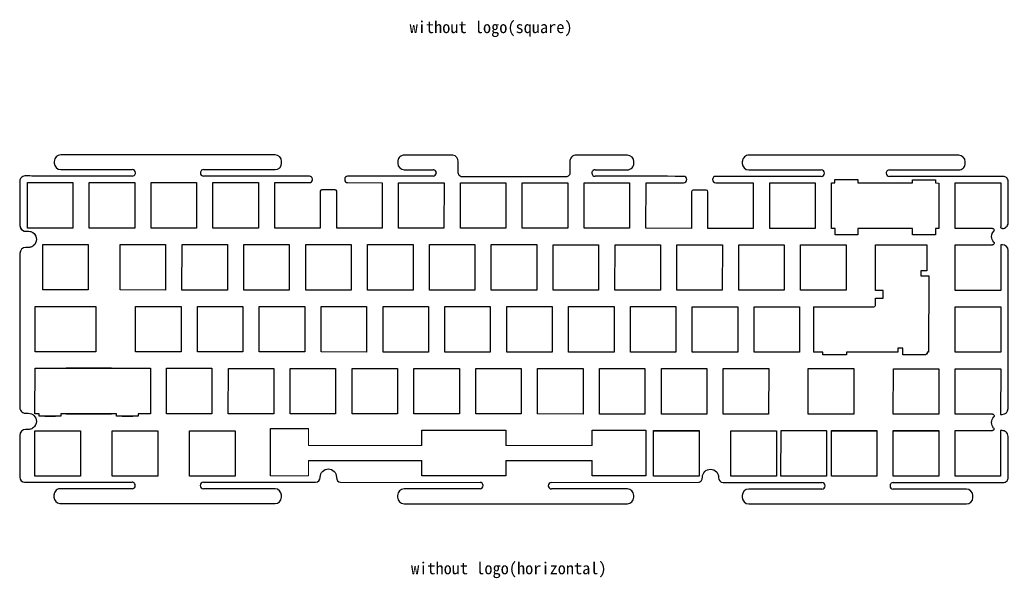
# Model space of a CAD drawing. Header units: millimetres. Extents: x 629 to 934, y -303 to 163.
# Drawn here: x 629.2 to 933.6, y -302.8 to -131 of the extents above; entities that cross this region are included whole.
import ezdxf

# ---------------------------------------------------------------- set-up
doc = ezdxf.new("R2010")
doc.units = ezdxf.units.MM
doc.header["$MEASUREMENT"] = 0
doc.layers.get('0').update_dxf_attribs({"lineweight": 0})

msp = doc.modelspace()

# ---------------------------------------------------------------- linework, layer by layer
at = {"color": 2, "lineweight": 25, "true_color": 0xf1eb1f}
for p, q in [((641.79, -177.09), (663.8, -177.1)), ((684.8, -178.12), (684.8, -178.1)), ((718.4, -179.13), (685.79, -179.11)), ((750.83, -179.15), (730.15, -179.13)), ((751.43, -179.14), (750.83, -179.15)), ((756.44, -179.15), (751.43, -179.14)), ((757.43, -178.14), (757.43, -178.16)), ((797.37, -179.37), (765.43, -179.35)), ((805.37, -178.18), (805.37, -178.16)), ((828.6, -179.18), (806.36, -179.17)), ((831.03, -179.19), (828.6, -179.18)), ((833.6, -179.19), (831.03, -179.19)), ((876.01, -179.21), (843.51, -179.19)), ((853.68, -177.2), (876.01, -177.21)), ((877, -178.2), (877, -178.22)), ((896, -178.23), (896, -178.21)), ((919.32, -179.23), (896.99, -179.22)), ((932.08, -179.24), (919.32, -179.23)), ((629.23, -180.58), (629.22, -194.28)), ((631.52, -181.09), (645.52, -181.09)), ((631.52, -195.09), (631.52, -181.09)), ((645.52, -181.09), (645.52, -195.09)), ((707.72, -195.12), (707.73, -181.12)), ((707.73, -181.12), (718.4, -181.13)), ((719.3, -180.23), (719.3, -180.03)), ((729.25, -180.03), (729.25, -180.23)), ((730.15, -181.13), (740.78, -181.14)), ((740.78, -181.14), (740.77, -195.14)), ((822.02, -195.18), (822.03, -181.18)), ((822.03, -181.18), (833.6, -181.19)), ((834.6, -180.19), (834.6, -180.19)), ((842.5, -180.19), (842.5, -180.19)), ((843.5, -181.19), (855.08, -181.2)), ((855.08, -181.2), (855.07, -195.2)), ((917.27, -195.23), (917.28, -181.23)), ((917.28, -181.23), (931.28, -181.23)), ((931.28, -181.23), (931.27, -194.73)), ((721.72, -183.8), (721.72, -195.13)), ((726.28, -183.35), (722.22, -183.35)), ((726.77, -195.13), (726.77, -183.8)), ((836.07, -183.91), (836.02, -195.19)), ((840.57, -183.41), (836.57, -183.41)), ((841.07, -195.19), (841.07, -183.91)), ((645.52, -195.09), (631.52, -195.09)), ((721.72, -195.13), (707.72, -195.12)), ((740.77, -195.14), (726.77, -195.13)), ((836.02, -195.19), (822.02, -195.18)), ((855.07, -195.2), (841.07, -195.19)), ((928.73, -195.23), (917.27, -195.23)), ((892.7, -214.27), (892.7, -200.27)), ((892.7, -200.27), (908.53, -200.27)), ((892.7, -214.27), (892.7, -200.27)), ((892.7, -200.27), (908.53, -200.27)), ((908.53, -200.27), (908.53, -208.27)), ((908.53, -200.27), (908.53, -208.27)), ((917.26, -214.28), (917.27, -200.28)), ((917.27, -200.28), (928.77, -200.28)), ((931.27, -200.23), (931.26, -214.28)), ((629.21, -202.88), (629.19, -250.28)), ((908.53, -208.27), (906.7, -208.27)), ((906.7, -208.27), (906.7, -209.8)), ((906.7, -209.8), (909.08, -209.8)), ((909.08, -209.8), (909.07, -233.32)), ((895.06, -214.27), (892.7, -214.27)), ((895.06, -214.27), (892.7, -214.27)), ((895.06, -216.71), (895.06, -214.27)), ((931.26, -214.28), (917.26, -214.28)), ((892.69, -216.71), (895.06, -216.71)), ((633.88, -233.19), (633.89, -219.19)), ((652.64, -219.2), (652.64, -233.2)), ((873.64, -219.31), (873.64, -233.31)), ((652.64, -233.2), (633.88, -233.19)), ((876.44, -233.31), (873.64, -233.31)), ((876.44, -234.06), (876.44, -233.31)), ((883.76, -234.06), (876.44, -234.06)), ((899.54, -233.32), (883.76, -233.31)), ((883.76, -233.31), (883.76, -234.06)), ((901.07, -232.07), (899.54, -232.07)), ((899.54, -232.07), (899.54, -233.32)), ((901.07, -234.07), (901.07, -232.07)), ((909.07, -233.32), (908.57, -233.32)), ((657.42, -238.24), (643.42, -238.24)), ((917.24, -252.38), (917.25, -238.38)), ((917.25, -238.38), (931.25, -238.38)), ((931.25, -238.38), (931.24, -252.43)), ((643.42, -252.24), (657.42, -252.24)), ((928.75, -252.38), (917.24, -252.38)), ((636.88, -252.99), (640.17, -252.99)), ((660.67, -252.99), (663.97, -252.99)), ((633.86, -257.44), (647.86, -257.44)), ((633.86, -271.43), (633.86, -257.44)), ((647.86, -257.44), (647.86, -271.43)), ((657.67, -257.44), (671.67, -257.44)), ((657.67, -271.43), (657.67, -257.44)), ((671.67, -257.44), (671.67, -271.43)), ((681.49, -257.44), (695.49, -257.44)), ((681.49, -271.43), (681.49, -257.44)), ((695.49, -257.44), (695.49, -271.43)), ((824.36, -270.38), (824.37, -257.38)), ((824.36, -257.44), (838.36, -257.44)), ((824.36, -271.43), (824.36, -257.44)), ((824.37, -257.38), (828.87, -257.38)), ((828.87, -257.38), (832.87, -257.39)), ((838.36, -257.44), (838.36, -271.43)), ((848.17, -257.44), (862.17, -257.44)), ((848.17, -271.43), (848.17, -257.44)), ((862.17, -257.44), (862.17, -271.43)), ((879.13, -257.44), (893.13, -257.44)), ((879.13, -271.43), (879.13, -257.44)), ((893.13, -257.44), (893.13, -271.43)), ((898.18, -257.44), (912.18, -257.44)), ((898.18, -271.43), (898.18, -257.44)), ((912.18, -257.44), (912.18, -271.43)), ((917.23, -271.43), (917.24, -257.43)), ((917.23, -271.43), (917.23, -257.44)), ((917.24, -257.43), (928.7, -257.43)), ((931.24, -257.43), (931.23, -271.43)), ((931.23, -257.44), (931.23, -271.43)), ((629.19, -258.88), (629.18, -271.79)), ((718.09, -266.6), (752.97, -266.6)), ((778.88, -266.6), (805.44, -266.6)), ((824.36, -271.38), (824.36, -270.38)), ((838.36, -270.43), (838.36, -271.39)), ((647.86, -271.43), (633.86, -271.43)), ((671.67, -271.43), (657.67, -271.43)), ((695.49, -271.43), (681.49, -271.43)), ((685.74, -273.31), (720.3, -273.33)), ((727.99, -273.33), (770.91, -273.35)), ((792.89, -273.38), (838.36, -273.3)), ((838.36, -271.39), (824.36, -271.38)), ((838.36, -271.43), (824.36, -271.43)), ((845.75, -273.39), (876.18, -273.41)), ((862.17, -271.43), (848.17, -271.43)), ((893.13, -271.43), (879.13, -271.43)), ((912.18, -271.43), (898.18, -271.43)), ((931.23, -271.43), (917.23, -271.43)), ((931.23, -271.43), (917.23, -271.43)), ((663.76, -275.3), (641.55, -275.3)), ((664.75, -274.29), (664.75, -274.31)), ((684.75, -274.32), (684.75, -274.3)), ((707.78, -275.32), (685.74, -275.31)), ((770.91, -275.35), (747.53, -275.35)), ((771.9, -274.34), (771.9, -274.36)), ((791.9, -274.38), (791.9, -274.37)), ((816.05, -275.38), (792.89, -275.37)), ((876.18, -275.41), (853.65, -275.4)), ((877.17, -274.4), (877.17, -274.42)), ((897.17, -274.43), (897.17, -274.41)), ((920.69, -275.43), (898.16, -275.42)), ((641.55, -279.85), (707.78, -279.89)), ((747.52, -279.91), (816.05, -279.95)), ((853.65, -279.97), (920.69, -280))]:
    msp.add_line(p, q, dxfattribs=at)
at = {"color": 2, "true_color": 0xf1eb1f}
for p, q in [((718.09, -256.77), (718.09, -262)), ((718.09, -262), (752.97, -262)), ((778.88, -262), (805.45, -262)), ((718.09, -266.6), (718.09, -271.29)), ((718.09, -271.29), (706.42, -271.29))]:
    msp.add_line(p, q, dxfattribs=at)
at = {"color": 2, "lineweight": 25, "true_color": 0xf1eb1f}
for points in [[(664.57, -195.1), (650.57, -195.09), (650.58, -181.09), (664.58, -181.1)], [(669.63, -181.1), (683.63, -181.11), (683.62, -195.11), (669.62, -195.1)], [(702.68, -181.12), (702.67, -195.12), (688.67, -195.11), (688.68, -181.11)], [(745.83, -181.14), (759.83, -181.15), (759.82, -195.15), (745.82, -195.14)], [(764.87, -195.15), (764.88, -181.15), (778.88, -181.16), (778.87, -195.16)], [(783.92, -195.16), (783.93, -181.16), (797.93, -181.17), (797.92, -195.17)], [(816.97, -195.18), (802.97, -195.17), (802.98, -181.17), (816.98, -181.18)], [(860.13, -181.2), (874.13, -181.21), (874.12, -195.21), (860.12, -195.2)], [(904.14, -181.22), (904.14, -180.22), (911.14, -180.22), (911.14, -181.22), (911.23, -181.22), (912.24, -181.24), (912.22, -188.29), (912.22, -194.28), (912.2, -195.26), (911.13, -195.24), (911.13, -197.22), (904.13, -197.22), (904.13, -195.22), (887.26, -195.21), (887.25, -197.21), (880.25, -197.21), (880.26, -195.23), (879.15, -195.22), (879.17, -188.44), (879.17, -182.21), (879.19, -181.19), (880.18, -181.21), (880.22, -180.21), (887.26, -180.21), (887.26, -181.21)], [(636.28, -200.14), (650.28, -200.14), (650.27, -214.14), (636.27, -214.14)], [(660.09, -200.15), (674.09, -200.16), (674.08, -214.16), (660.08, -214.15)], [(679.13, -214.16), (679.14, -200.16), (693.14, -200.17), (693.13, -214.17)], [(698.19, -200.17), (712.19, -200.17), (712.18, -214.17), (698.18, -214.17)], [(717.24, -200.18), (731.24, -200.18), (731.23, -214.18), (717.23, -214.18)], [(736.29, -200.19), (750.29, -200.19), (750.28, -214.19), (736.28, -214.19)], [(755.33, -214.2), (755.34, -200.2), (769.34, -200.2), (769.33, -214.2)], [(774.38, -214.21), (774.39, -200.21), (788.39, -200.21), (788.38, -214.21)], [(793.44, -200.22), (807.44, -200.22), (807.43, -214.22), (793.43, -214.22)], [(826.49, -200.23), (826.48, -214.23), (812.48, -214.23), (812.49, -200.23)], [(831.53, -214.23), (831.54, -200.23), (845.54, -200.24), (845.53, -214.24)], [(864.58, -214.25), (850.58, -214.24), (850.59, -200.24), (864.59, -200.25)], [(883.63, -214.26), (869.63, -214.25), (869.64, -200.25), (883.64, -200.26)], [(678.84, -233.21), (664.84, -233.2), (664.84, -219.2), (678.84, -219.21)], [(697.89, -219.22), (697.89, -233.22), (683.89, -233.21), (683.89, -219.21)], [(716.94, -219.23), (716.94, -233.23), (702.94, -233.22), (702.94, -219.22)], [(735.99, -219.24), (735.99, -233.24), (721.99, -233.23), (721.99, -219.23)], [(755.04, -233.25), (741.04, -233.24), (741.04, -219.24), (755.04, -219.25)], [(760.09, -219.25), (774.09, -219.26), (774.09, -233.26), (760.09, -233.25)], [(779.14, -219.26), (793.14, -219.27), (793.14, -233.27), (779.14, -233.26)], [(798.19, -233.27), (798.19, -219.27), (812.19, -219.28), (812.19, -233.28)], [(831.24, -219.28), (831.24, -233.28), (817.24, -233.28), (817.24, -219.28)], [(850.29, -233.29), (836.29, -233.29), (836.29, -219.29), (850.29, -219.29)], [(855.34, -219.3), (869.34, -219.3), (869.34, -233.3), (855.34, -233.3)], [(931.25, -233.33), (917.25, -233.33), (917.26, -219.33), (931.26, -219.33)], [(633.87, -252.24), (633.88, -238.22), (653.3, -238.24), (669.42, -238.24), (669.42, -252.25), (666.16, -252.25), (666.16, -252.25), (665.67, -252.25), (665.67, -253), (658.92, -253), (658.92, -252.25), (641.87, -252.24), (641.87, -252.99), (635.12, -252.99), (635.12, -252.24)], [(674.36, -238.26), (688.36, -238.26), (688.35, -252.26), (674.35, -252.26)], [(707.4, -252.27), (693.4, -252.27), (693.41, -238.27), (707.41, -238.27)], [(712.45, -252.28), (712.46, -238.28), (726.46, -238.28), (726.45, -252.28)], [(731.51, -238.28), (745.51, -238.29), (745.5, -252.29), (731.5, -252.28)], [(750.55, -252.29), (750.56, -238.29), (764.56, -238.3), (764.55, -252.3)], [(769.6, -252.3), (769.61, -238.3), (783.61, -238.31), (783.6, -252.31)], [(788.65, -252.31), (788.66, -238.31), (802.66, -238.32), (802.65, -252.32)], [(821.7, -252.33), (807.7, -252.32), (807.71, -238.32), (821.71, -238.33)], [(826.76, -238.33), (840.76, -238.34), (840.75, -252.34), (826.75, -252.33)], [(845.8, -252.34), (845.81, -238.34), (859.81, -238.35), (859.8, -252.35)], [(872, -252.36), (872, -238.36), (886, -238.36), (886, -252.36)], [(898.2, -238.37), (912.2, -238.38), (912.19, -252.38), (898.19, -252.37)], [(863.61, -257.4), (877.59, -257.41), (877.58, -271.41), (863.6, -271.4)], [(879.14, -257.41), (893.14, -257.42), (893.13, -271.42), (879.13, -271.41)], [(898.19, -257.42), (912.19, -257.43), (912.18, -271.43), (898.18, -271.42)]]:
    msp.add_lwpolyline(points, close=True, dxfattribs=at)
for points in [[(752.97, -262), (752.97, -257.31), (778.88, -257.33), (778.88, -262)], [(805.45, -262), (805.45, -257.32), (822, -257.33), (821.99, -271.34), (806.44, -271.32), (805.44, -271.32), (805.44, -271.32), (805.43, -271.32), (805.44, -266.6)], [(778.88, -266.6), (778.87, -271.33), (752.97, -271.31), (752.97, -266.6)]]:
    msp.add_lwpolyline(points, dxfattribs=at)
for points, knots in [([(685.79, -177.11), (693.13, -177.12), (700.47, -177.12), (707.82, -177.12), (708.92, -177.12), (709.82, -176.23), (709.82, -175.12), (709.82, -174.96), (709.82, -174.79), (709.82, -174.62), (709.82, -173.52), (708.92, -172.62), (707.82, -172.62), (685.81, -172.61), (663.8, -172.6), (641.79, -172.59), (640.68, -172.59), (639.79, -173.48), (639.79, -174.58), (639.79, -174.75), (639.79, -174.92), (639.79, -175.09), (639.79, -176.19), (640.68, -177.09), (641.79, -177.09)], [0, 0, 0, 0, 1, 1, 1, 2, 2, 2, 3, 3, 3, 4, 4, 4, 5, 5, 5, 6, 6, 6, 7, 7, 7, 8, 8, 8, 8]), ([(765.43, -179.35), (764.98, -179.35), (764.56, -179.11), (764.34, -178.66), (764.28, -178.51), (764.23, -178.34), (764.23, -178.15), (764.23, -177.77), (764.23, -177.35), (764.23, -177.04), (764.23, -176.37), (764.23, -175.99), (764.23, -175.55), (764.23, -175.29), (764.23, -175.01), (764.23, -174.65), (764.24, -173.7), (763.53, -172.85), (762.59, -172.68), (762.47, -172.66), (762.36, -172.65), (762.24, -172.65), (759.39, -172.64), (756.55, -172.64), (754.08, -172.64), (752.63, -172.64), (751.3, -172.64), (750.19, -172.64), (749.68, -172.64), (749.26, -172.64), (748.67, -172.64), (748.34, -172.64), (747.98, -172.64), (747.59, -172.64), (747.16, -172.64), (746.62, -172.82), (746.25, -173.15), (745.91, -173.46), (745.72, -173.87), (745.66, -174.13), (745.62, -174.27), (745.59, -174.41), (745.59, -174.64), (745.59, -174.77), (745.59, -175), (745.59, -175.14), (745.59, -176.25), (746.48, -177.14), (747.59, -177.14), (750.54, -177.14), (753.49, -177.15), (756.44, -177.15)], [0, 0, 0, 0, 1, 1, 1, 2, 2, 2, 3, 3, 3, 4, 4, 4, 5, 5, 5, 6, 6, 6, 7, 7, 7, 8, 8, 8, 9, 9, 9, 10, 10, 10, 11, 11, 11, 12, 12, 12, 13, 13, 13, 14, 14, 14, 15, 15, 15, 16, 16, 16, 17, 17, 17, 17]), ([(818.32, -175.18), (818.32, -175.01), (818.32, -174.84), (818.32, -174.67), (818.32, -173.57), (817.42, -172.67), (816.32, -172.67), (813.25, -172.67), (810.19, -172.67), (807.54, -172.67), (806.05, -172.67), (804.69, -172.67), (803.53, -172.67), (802.94, -172.67), (802.46, -172.67), (801.78, -172.67), (801.42, -172.67), (801.01, -172.67), (800.57, -172.67), (800.11, -172.67), (799.51, -172.87), (799.1, -173.31), (798.75, -173.69), (798.57, -174.22), (798.57, -174.66), (798.57, -175.12), (798.57, -175.55), (798.57, -175.97), (798.57, -176.55), (798.57, -177.09), (798.57, -177.59), (798.57, -177.78), (798.57, -177.96), (798.57, -178.17), (798.57, -178.52), (798.37, -178.95), (798.01, -179.18), (797.82, -179.31), (797.58, -179.37), (797.37, -179.37)], [0, 0, 0, 0, 1, 1, 1, 2, 2, 2, 3, 3, 3, 4, 4, 4, 5, 5, 5, 6, 6, 6, 7, 7, 7, 8, 8, 8, 9, 9, 9, 10, 10, 10, 11, 11, 11, 12, 12, 12, 13, 13, 13, 13]), ([(896.99, -177.22), (901.04, -177.22), (905.08, -177.22), (908.68, -177.22), (910.51, -177.22), (912.22, -177.23), (913.75, -177.23), (914.45, -177.23), (915.12, -177.23), (915.74, -177.23), (916.18, -177.23), (916.68, -177.23), (917.27, -177.23), (917.6, -177.23), (917.95, -177.23), (918.32, -177.23), (918.78, -177.23), (919.32, -177.03), (919.69, -176.69), (920.02, -176.37), (920.2, -175.97), (920.26, -175.72), (920.29, -175.59), (920.32, -175.45), (920.32, -175.23), (920.32, -175.1), (920.32, -174.86), (920.32, -174.73), (920.32, -173.62), (919.43, -172.73), (918.32, -172.72), (905.36, -172.72), (892.39, -172.71), (881.65, -172.71), (876.28, -172.7), (871.47, -172.7), (867.49, -172.7), (866.4, -172.7), (865.37, -172.7), (864.42, -172.7), (863.83, -172.7), (863.26, -172.7), (862.58, -172.7), (860.33, -172.7), (857.27, -172.69), (853.69, -172.69), (853.25, -172.69), (852.71, -172.87), (852.35, -173.21), (852, -173.52), (851.81, -173.94), (851.75, -174.19), (851.71, -174.32), (851.69, -174.47), (851.69, -174.69), (851.69, -174.82), (851.69, -175.06), (851.69, -175.19), (851.69, -176.3), (852.58, -177.2), (853.68, -177.2)], [0, 0, 0, 0, 1, 1, 1, 2, 2, 2, 3, 3, 3, 4, 4, 4, 5, 5, 5, 6, 6, 6, 7, 7, 7, 8, 8, 8, 9, 9, 9, 10, 10, 10, 11, 11, 11, 12, 12, 12, 13, 13, 13, 14, 14, 14, 15, 15, 15, 16, 16, 16, 17, 17, 17, 18, 18, 18, 19, 19, 19, 20, 20, 20, 20]), ([(806.36, -177.17), (808.28, -177.17), (810.2, -177.17), (811.89, -177.17), (812.95, -177.18), (813.93, -177.18), (814.75, -177.18), (815.1, -177.18), (815.42, -177.18), (815.84, -177.18), (815.99, -177.18), (816.15, -177.18), (816.32, -177.18), (816.77, -177.18), (817.37, -176.98), (817.78, -176.54), (818.14, -176.16), (818.32, -175.62), (818.32, -175.18)], [0, 0, 0, 0, 1, 1, 1, 2, 2, 2, 3, 3, 3, 4, 4, 4, 5, 5, 5, 6, 6, 6, 6]), ([(663.8, -179.1), (656.48, -179.1), (649.17, -179.09), (643.14, -179.09), (642.47, -179.09), (641.84, -179.09), (641.11, -179.09), (641.02, -179.09), (640.93, -179.09), (640.84, -179.09), (640.71, -179.09), (640.68, -179.09), (640.61, -179.09), (638.98, -179.09), (636.91, -179.09), (635.12, -179.09), (634.03, -179.09), (633.04, -179.09), (632.3, -179.08), (631.99, -179.08), (631.74, -179.08), (631.38, -179.08), (631.18, -179.08), (630.96, -179.08), (630.73, -179.08), (630.36, -179.08), (629.86, -179.27), (629.56, -179.64), (629.33, -179.92), (629.23, -180.28), (629.23, -180.58)], [0, 0, 0, 0, 1, 1, 1, 2, 2, 2, 3, 3, 3, 4, 4, 4, 5, 5, 5, 6, 6, 6, 7, 7, 7, 8, 8, 8, 9, 9, 9, 10, 10, 10, 10]), ([(663.8, -179.1), (664.02, -179.1), (664.25, -179.02), (664.42, -178.88), (664.66, -178.7), (664.8, -178.4), (664.8, -178.1)], [0, 0, 0, 0, 1, 1, 1, 2, 2, 2, 2]), ([(685.79, -177.11), (685.57, -177.11), (685.35, -177.19), (685.17, -177.33), (684.94, -177.51), (684.8, -177.8), (684.8, -178.1)], [0, 0, 0, 0, 1, 1, 1, 2, 2, 2, 2]), ([(757.43, -178.14), (757.43, -177.92), (757.36, -177.69), (757.22, -177.52), (757.03, -177.29), (756.74, -177.15), (756.44, -177.15)], [0, 0, 0, 0, 1, 1, 1, 2, 2, 2, 2]), ([(806.36, -177.17), (806.14, -177.17), (805.92, -177.25), (805.74, -177.39), (805.51, -177.57), (805.37, -177.87), (805.37, -178.16)], [0, 0, 0, 0, 1, 1, 1, 2, 2, 2, 2]), ([(896.99, -177.22), (896.77, -177.22), (896.55, -177.3), (896.38, -177.43), (896.14, -177.62), (896, -177.91), (896, -178.21)], [0, 0, 0, 0, 1, 1, 1, 2, 2, 2, 2]), ([(896, -178.23), (896, -178.77), (896.45, -179.22), (896.99, -179.22), (896.99, -179.22), (896.99, -179.22), (896.99, -179.22)], [0, 0, 0, 0, 1, 1, 1, 2, 2, 2, 2]), ([(931.77, -195.23), (931.78, -195.23), (931.83, -195.23), (931.87, -195.23), (932.26, -195.21), (932.63, -195.08), (932.98, -194.76), (933.28, -194.5), (933.57, -194.08), (933.57, -193.44), (933.57, -192.68), (933.57, -191.72), (933.57, -190.54), (933.57, -188.81), (933.57, -186.72), (933.57, -184.88), (933.57, -183.56), (933.58, -182.4), (933.58, -181.54), (933.58, -181.24), (933.58, -180.98), (933.58, -180.74), (933.58, -180.15), (933.29, -179.79), (933.03, -179.57), (932.72, -179.32), (932.4, -179.24), (932.08, -179.24)], [0, 0, 0, 0, 1, 1, 1, 2, 2, 2, 3, 3, 3, 4, 4, 4, 5, 5, 5, 6, 6, 6, 7, 7, 7, 8, 8, 8, 9, 9, 9, 9]), ([(729.25, -180.23), (729.25, -180.73), (729.65, -181.13), (730.15, -181.13), (730.15, -181.13), (730.15, -181.13), (730.15, -181.13)], [0, 0, 0, 0, 1, 1, 1, 2, 2, 2, 2]), ([(629.22, -194.28), (629.22, -195.28), (630.02, -196.08), (631.02, -196.08), (631.29, -196.08), (631.55, -196.08), (631.82, -196.08), (632.82, -196.08), (633.7, -196.67), (634.1, -197.55)], [0, 0, 0, 0, 1, 1, 1, 2, 2, 2, 3, 3, 3, 3]), ([(629.23, -194.28), (629.23, -194.87), (629.52, -195.37), (629.88, -195.67), (630.1, -195.85), (630.33, -195.96), (630.55, -196.02), (630.69, -196.06), (630.82, -196.08), (631.03, -196.08), (631.24, -196.08), (631.61, -196.08), (631.83, -196.08), (633.21, -196.08), (634.33, -197.2), (634.33, -198.59), (634.33, -199.39), (633.93, -200.09), (633.43, -200.5), (633.08, -200.8), (632.69, -200.95), (632.37, -201.02), (632.24, -201.05), (632.06, -201.08), (631.83, -201.08), (631.62, -201.08), (631.25, -201.08), (631.03, -201.08), (630.03, -201.08), (629.23, -201.89), (629.23, -202.88)], [0, 0, 0, 0, 1, 1, 1, 2, 2, 2, 3, 3, 3, 4, 4, 4, 5, 5, 5, 6, 6, 6, 7, 7, 7, 8, 8, 8, 9, 9, 9, 10, 10, 10, 10]), ([(931.77, -195.23), (931.64, -195.23), (931.51, -195.18), (931.41, -195.09), (931.32, -195), (931.27, -194.87), (931.27, -194.73)], [0, 0, 0, 0, 1, 1, 1, 2, 2, 2, 2]), ([(929.14, -199.44), (928.72, -198.99), (928.46, -198.39), (928.46, -197.73), (928.46, -197.09), (928.71, -196.51), (929.1, -196.07)], [0, 0, 0, 0, 1, 1, 1, 2, 2, 2, 2]), ([(928.73, -195.23), (928.84, -195.23), (928.95, -195.27), (929.03, -195.34), (929.12, -195.4), (929.19, -195.5), (929.21, -195.61), (929.24, -195.71), (929.23, -195.83), (929.19, -195.93), (929.17, -195.98), (929.14, -196.03), (929.1, -196.07)], [0, 0, 0, 0, 1, 1, 1, 2, 2, 2, 3, 3, 3, 4, 4, 4, 4]), ([(929.14, -199.44), (929.18, -199.48), (929.21, -199.53), (929.23, -199.58), (929.28, -199.68), (929.29, -199.8), (929.26, -199.9), (929.23, -200.01), (929.17, -200.11), (929.08, -200.18), (928.99, -200.25), (928.88, -200.28), (928.77, -200.28)], [0, 0, 0, 0, 1, 1, 1, 2, 2, 2, 3, 3, 3, 4, 4, 4, 4]), ([(931.24, -252.43), (931.41, -252.43), (931.57, -252.43), (931.74, -252.43), (932.73, -252.44), (933.54, -251.63), (933.54, -250.64), (933.55, -234.44), (933.56, -218.24), (933.57, -202.04), (933.57, -201.04), (932.76, -200.24), (931.77, -200.23), (931.6, -200.23), (931.43, -200.23), (931.27, -200.23)], [0, 0, 0, 0, 1, 1, 1, 2, 2, 2, 3, 3, 3, 4, 4, 4, 5, 5, 5, 5]), ([(873.64, -219.31), (874.4, -219.31), (875.16, -219.31), (875.92, -219.31), (876.49, -219.31), (877.06, -219.31), (877.63, -219.31), (877.66, -219.31), (877.69, -219.31), (877.72, -219.31), (877.73, -219.31), (877.74, -219.31), (877.75, -219.31), (877.77, -219.31), (877.77, -219.31), (877.82, -219.31), (880.7, -219.31), (883.57, -219.31), (885.96, -219.31), (887.41, -219.31), (888.68, -219.31), (889.66, -219.31), (889.95, -219.31), (890.22, -219.31), (890.59, -219.32), (891.04, -219.32), (891.58, -219.32), (892.19, -219.32), (892.35, -219.32), (892.58, -219.19), (892.65, -219.01), (892.68, -218.94), (892.69, -218.87), (892.69, -218.82), (892.69, -218.11), (892.69, -217.41), (892.69, -216.71)], [0, 0, 0, 0, 1, 1, 1, 2, 2, 2, 3, 3, 3, 4, 4, 4, 5, 5, 5, 6, 6, 6, 7, 7, 7, 8, 8, 8, 9, 9, 9, 10, 10, 10, 11, 11, 11, 12, 12, 12, 12]), ([(633.89, -219.19), (635.79, -219.19), (637.7, -219.19), (639.6, -219.19), (639.61, -219.19), (639.61, -219.19), (639.62, -219.19), (639.63, -219.19), (639.64, -219.19), (639.65, -219.19), (643.65, -219.19), (647.65, -219.19), (651.65, -219.19), (651.98, -219.19), (652.31, -219.19), (652.64, -219.2)], [0, 0, 0, 0, 1, 1, 1, 2, 2, 2, 3, 3, 3, 4, 4, 4, 5, 5, 5, 5]), ([(908.57, -233.32), (908.57, -233.41), (908.57, -233.49), (908.57, -233.57), (908.57, -233.85), (908.34, -234.07), (908.07, -234.07), (905.73, -234.07), (903.4, -234.07), (901.07, -234.07)], [0, 0, 0, 0, 1, 1, 1, 2, 2, 2, 3, 3, 3, 3]), ([(629.19, -250.28), (629.19, -250.87), (629.48, -251.37), (629.84, -251.67), (630.06, -251.85), (630.29, -251.96), (630.51, -252.02), (630.65, -252.06), (630.78, -252.08), (630.99, -252.08), (631.2, -252.08), (631.57, -252.08), (631.79, -252.08), (633.17, -252.08), (634.29, -253.2), (634.29, -254.59), (634.29, -255.39), (633.89, -256.09), (633.39, -256.5), (633.04, -256.8), (632.65, -256.95), (632.34, -257.02), (632.2, -257.05), (632.02, -257.08), (631.79, -257.08), (631.58, -257.08), (631.21, -257.08), (630.99, -257.08), (629.99, -257.08), (629.19, -257.89), (629.19, -258.88)], [0, 0, 0, 0, 1, 1, 1, 2, 2, 2, 3, 3, 3, 4, 4, 4, 5, 5, 5, 6, 6, 6, 7, 7, 7, 8, 8, 8, 9, 9, 9, 10, 10, 10, 10]), ([(928.75, -252.38), (928.86, -252.38), (928.97, -252.42), (929.05, -252.49), (929.14, -252.56), (929.2, -252.66), (929.23, -252.76), (929.26, -252.87), (929.25, -252.99), (929.2, -253.09), (929.18, -253.14), (929.15, -253.19), (929.11, -253.23)], [0, 0, 0, 0, 1, 1, 1, 2, 2, 2, 3, 3, 3, 4, 4, 4, 4]), ([(929.07, -256.6), (928.68, -256.16), (928.44, -255.57), (928.44, -254.93), (928.44, -254.27), (928.69, -253.67), (929.11, -253.23)], [0, 0, 0, 0, 1, 1, 1, 2, 2, 2, 2]), ([(706.42, -271.29), (706.42, -271.29), (706.43, -256.76), (706.43, -256.76), (706.93, -256.77), (706.93, -256.77), (718.09, -256.77), (718.09, -256.77), (718.09, -256.77), (718.09, -256.77), (718.09, -256.77)], [0, 0, 0, 0, 1, 1, 1, 2, 3, 3, 3, 4, 4, 4, 4]), ([(832.87, -257.39), (833.98, -257.39), (835.08, -257.39), (835.74, -257.39), (835.96, -257.39), (836.12, -257.39), (836.23, -257.39), (836.34, -257.39), (836.46, -257.39), (836.65, -257.39), (836.85, -257.39), (837.09, -257.39), (837.37, -257.39), (837.37, -257.39), (837.39, -257.39), (837.4, -257.39), (837.4, -257.39), (837.41, -257.39), (837.42, -257.39), (837.73, -257.39), (838.05, -257.39), (838.37, -257.39)], [0, 0, 0, 0, 1, 1, 1, 2, 2, 2, 3, 3, 3, 4, 4, 4, 5, 5, 5, 6, 6, 6, 7, 7, 7, 7]), ([(838.37, -257.39), (838.37, -257.64), (838.37, -257.89), (838.37, -258.07), (838.37, -258.15), (838.37, -258.2), (838.37, -258.33), (838.37, -258.34), (838.37, -258.35), (838.37, -258.36), (838.37, -258.37), (838.37, -258.38), (838.37, -258.39), (838.37, -260.81), (838.37, -263.24), (838.36, -265.22), (838.36, -265.89), (838.36, -266.51), (838.36, -267.06), (838.36, -267.51), (838.36, -267.93), (838.36, -268.28), (838.36, -268.5), (838.36, -268.74), (838.36, -269.07), (838.36, -269.44), (838.36, -269.88), (838.36, -270.39), (838.36, -270.4), (838.36, -270.42), (838.36, -270.43)], [0, 0, 0, 0, 1, 1, 1, 2, 2, 2, 3, 3, 3, 4, 4, 4, 5, 5, 5, 6, 6, 6, 7, 7, 7, 8, 8, 8, 9, 9, 9, 10, 10, 10, 10]), ([(898.16, -273.42), (904.77, -273.42), (911.39, -273.42), (917.04, -273.42), (919.87, -273.42), (922.46, -273.43), (924.7, -273.43), (925.58, -273.43), (926.4, -273.43), (927.16, -273.43), (927.66, -273.43), (928.22, -273.43), (928.88, -273.43), (929.78, -273.43), (930.84, -273.43), (932.03, -273.43), (932.41, -273.43), (932.91, -273.23), (933.2, -272.86), (933.43, -272.58), (933.53, -272.22), (933.53, -271.93), (933.53, -268.99), (933.53, -266.05), (933.53, -263.65), (933.54, -262.02), (933.54, -260.67), (933.54, -259.67), (933.54, -259.52), (933.54, -259.37), (933.54, -259.24), (933.54, -258.55), (933.22, -258.14), (932.93, -257.89), (932.48, -257.49), (932.03, -257.43), (931.74, -257.43), (931.49, -257.43), (931.36, -257.43), (931.24, -257.43)], [0, 0, 0, 0, 1, 1, 1, 2, 2, 2, 3, 3, 3, 4, 4, 4, 5, 5, 5, 6, 6, 6, 7, 7, 7, 8, 8, 8, 9, 9, 9, 10, 10, 10, 11, 11, 11, 12, 12, 12, 13, 13, 13, 13]), ([(929.07, -256.6), (929.14, -256.68), (929.19, -256.79), (929.2, -256.9), (929.21, -257.01), (929.18, -257.12), (929.12, -257.21), (929.06, -257.3), (928.96, -257.37), (928.86, -257.41), (928.81, -257.42), (928.75, -257.43), (928.7, -257.43)], [0, 0, 0, 0, 1, 1, 1, 2, 2, 2, 3, 3, 3, 4, 4, 4, 4]), ([(720.3, -273.33), (721.09, -273.28), (721.7, -272.63), (721.7, -271.83), (721.7, -271.83), (721.7, -271.83), (721.7, -271.83), (721.7, -271.8), (721.7, -271.76), (721.7, -271.73), (721.71, -270.35), (722.83, -269.23), (724.21, -269.23), (725.59, -269.23), (726.71, -270.35), (726.7, -271.73), (726.7, -271.77), (726.7, -271.81), (726.7, -271.85), (726.7, -272.6), (727.26, -273.23), (727.99, -273.33)], [0, 0, 0, 0, 1, 1, 1, 2, 2, 2, 3, 3, 3, 4, 4, 4, 5, 5, 5, 6, 6, 6, 7, 7, 7, 7]), ([(838.36, -273.3), (838.76, -273.16), (839.07, -272.85), (839.21, -272.57), (839.28, -272.44), (839.32, -272.31), (839.35, -272.22), (839.36, -272.15), (839.39, -272.03), (839.39, -271.87), (839.39, -271.85), (839.39, -271.81), (839.39, -271.79), (839.39, -270.4), (840.51, -269.29), (841.89, -269.29), (842.64, -269.29), (843.31, -269.64), (843.74, -270.11), (844.01, -270.4), (844.18, -270.74), (844.28, -271.07), (844.34, -271.28), (844.39, -271.44), (844.39, -271.79), (844.39, -271.83), (844.39, -271.86), (844.39, -271.9), (844.39, -272.68), (844.98, -273.32), (845.75, -273.39)], [0, 0, 0, 0, 1, 1, 1, 2, 2, 2, 3, 3, 3, 4, 4, 4, 5, 5, 5, 6, 6, 6, 7, 7, 7, 8, 8, 8, 9, 9, 9, 10, 10, 10, 10]), ([(629.18, -271.79), (629.18, -272.61), (629.85, -273.28), (630.68, -273.28), (641.71, -273.29), (652.74, -273.29), (663.76, -273.3)], [0, 0, 0, 0, 1, 1, 1, 2, 2, 2, 2]), ([(664.75, -274.29), (664.75, -274.07), (664.68, -273.85), (664.54, -273.67), (664.35, -273.44), (664.06, -273.3), (663.76, -273.3)], [0, 0, 0, 0, 1, 1, 1, 2, 2, 2, 2]), ([(898.16, -273.42), (897.94, -273.42), (897.72, -273.5), (897.54, -273.64), (897.31, -273.82), (897.17, -274.11), (897.17, -274.41)], [0, 0, 0, 0, 1, 1, 1, 2, 2, 2, 2]), ([(641.55, -275.3), (640.95, -275.35), (640.44, -275.68), (640.14, -276.07), (639.97, -276.29), (639.86, -276.53), (639.8, -276.73), (639.76, -276.88), (639.73, -277.02), (639.72, -277.25), (639.72, -277.26), (639.72, -277.27), (639.72, -277.29), (639.72, -277.44), (639.72, -277.7), (639.72, -277.86), (639.72, -278.91), (640.53, -279.77), (641.55, -279.85)], [0, 0, 0, 0, 1, 1, 1, 2, 2, 2, 3, 3, 3, 4, 4, 4, 5, 5, 5, 6, 6, 6, 6]), ([(707.78, -279.89), (707.78, -279.89), (707.78, -279.89), (707.78, -279.89), (708.88, -279.9), (709.78, -279), (709.78, -277.9), (709.78, -277.71), (709.78, -277.52), (709.78, -277.33), (709.78, -276.22), (708.89, -275.33), (707.78, -275.32)], [0, 0, 0, 0, 1, 1, 1, 2, 2, 2, 3, 3, 3, 4, 4, 4, 4]), ([(747.53, -275.35), (747.53, -275.35), (747.53, -275.35), (747.52, -275.35), (746.42, -275.35), (745.53, -276.24), (745.52, -277.35), (745.52, -277.54), (745.52, -277.73), (745.52, -277.91), (745.52, -279.02), (746.42, -279.91), (747.52, -279.91)], [0, 0, 0, 0, 1, 1, 1, 2, 2, 2, 3, 3, 3, 4, 4, 4, 4]), ([(816.05, -279.95), (816.12, -279.95), (816.2, -279.95), (816.28, -279.95), (817.38, -279.95), (818.28, -279.05), (818.28, -277.95), (818.28, -277.76), (818.28, -277.57), (818.28, -277.38), (818.28, -276.27), (817.38, -275.38), (816.28, -275.38), (816.2, -275.38), (816.13, -275.38), (816.05, -275.38)], [0, 0, 0, 0, 1, 1, 1, 2, 2, 2, 3, 3, 3, 4, 4, 4, 5, 5, 5, 5]), ([(853.65, -275.4), (853.65, -275.4), (853.65, -275.4), (853.65, -275.4), (852.55, -275.4), (851.65, -276.29), (851.65, -277.4), (851.65, -277.59), (851.65, -277.78), (851.65, -277.97), (851.65, -279.07), (852.54, -279.97), (853.65, -279.97)], [0, 0, 0, 0, 1, 1, 1, 2, 2, 2, 3, 3, 3, 4, 4, 4, 4]), ([(920.69, -280), (921.79, -280), (922.69, -279.11), (922.69, -278), (922.69, -277.81), (922.69, -277.62), (922.69, -277.43), (922.69, -276.33), (921.8, -275.43), (920.69, -275.43)], [0, 0, 0, 0, 1, 1, 1, 2, 2, 2, 3, 3, 3, 3])]:
    msp.add_open_spline(points, degree=3, knots=knots, dxfattribs=at)
for points in [[(664.8, -178.1), (664.8, -177.55), (664.35, -177.1), (663.8, -177.1)], [(684.8, -178.12), (684.8, -178.67), (685.24, -179.11), (685.79, -179.11)], [(719.3, -180.03), (719.3, -179.53), (718.89, -179.13), (718.4, -179.13)], [(730.15, -179.13), (729.65, -179.13), (729.25, -179.54), (729.25, -180.03)], [(756.44, -179.15), (756.99, -179.15), (757.43, -178.7), (757.43, -178.16)], [(805.37, -178.18), (805.37, -178.73), (805.81, -179.17), (806.36, -179.17)], [(834.6, -180.19), (834.6, -179.63), (834.15, -179.19), (833.6, -179.19)], [(843.51, -179.19), (842.95, -179.19), (842.51, -179.64), (842.5, -180.19)], [(877, -178.2), (877, -177.65), (876.56, -177.21), (876.01, -177.21)], [(876.01, -179.21), (876.56, -179.21), (877, -178.76), (877, -178.22)], [(718.4, -181.13), (718.89, -181.13), (719.3, -180.73), (719.3, -180.23)], [(833.6, -181.19), (834.15, -181.19), (834.6, -180.74), (834.6, -180.19)], [(842.5, -180.19), (842.51, -180.74), (842.95, -181.19), (843.5, -181.19)], [(722.22, -183.35), (721.97, -183.35), (721.75, -183.55), (721.72, -183.8)], [(726.77, -183.8), (726.75, -183.55), (726.53, -183.35), (726.28, -183.35)], [(836.57, -183.41), (836.29, -183.41), (836.07, -183.63), (836.07, -183.91)], [(841.07, -183.91), (841.07, -183.64), (840.85, -183.41), (840.57, -183.41)], [(631.02, -201.08), (630.02, -201.08), (629.22, -201.89), (629.21, -202.88)], [(685.74, -273.31), (685.2, -273.31), (684.75, -273.75), (684.75, -274.3)], [(771.9, -274.34), (771.9, -273.8), (771.46, -273.35), (770.91, -273.35)], [(792.89, -273.38), (792.34, -273.38), (791.9, -273.82), (791.9, -274.37)], [(877.17, -274.4), (877.17, -273.85), (876.73, -273.41), (876.18, -273.41)], [(663.76, -275.3), (664.31, -275.3), (664.75, -274.86), (664.75, -274.31)], [(684.75, -274.32), (684.75, -274.87), (685.2, -275.31), (685.74, -275.31)], [(770.91, -275.35), (771.46, -275.35), (771.9, -274.91), (771.9, -274.36)], [(791.9, -274.38), (791.9, -274.92), (792.34, -275.37), (792.89, -275.37)], [(876.18, -275.41), (876.73, -275.41), (877.17, -274.96), (877.17, -274.42)], [(897.17, -274.43), (897.17, -274.97), (897.61, -275.42), (898.16, -275.42)]]:
    msp.add_open_spline(points, degree=3, dxfattribs=at)

# ---------------------------------------------------------------- texts
for s, p in [('without logo(square)', (749.24, -135.12)), ('without logo(horizontal)', (749.68, -301.62))]:
    msp.add_text(s, height=3.688).set_placement(p)

doc.saveas('drawing.dxf')
